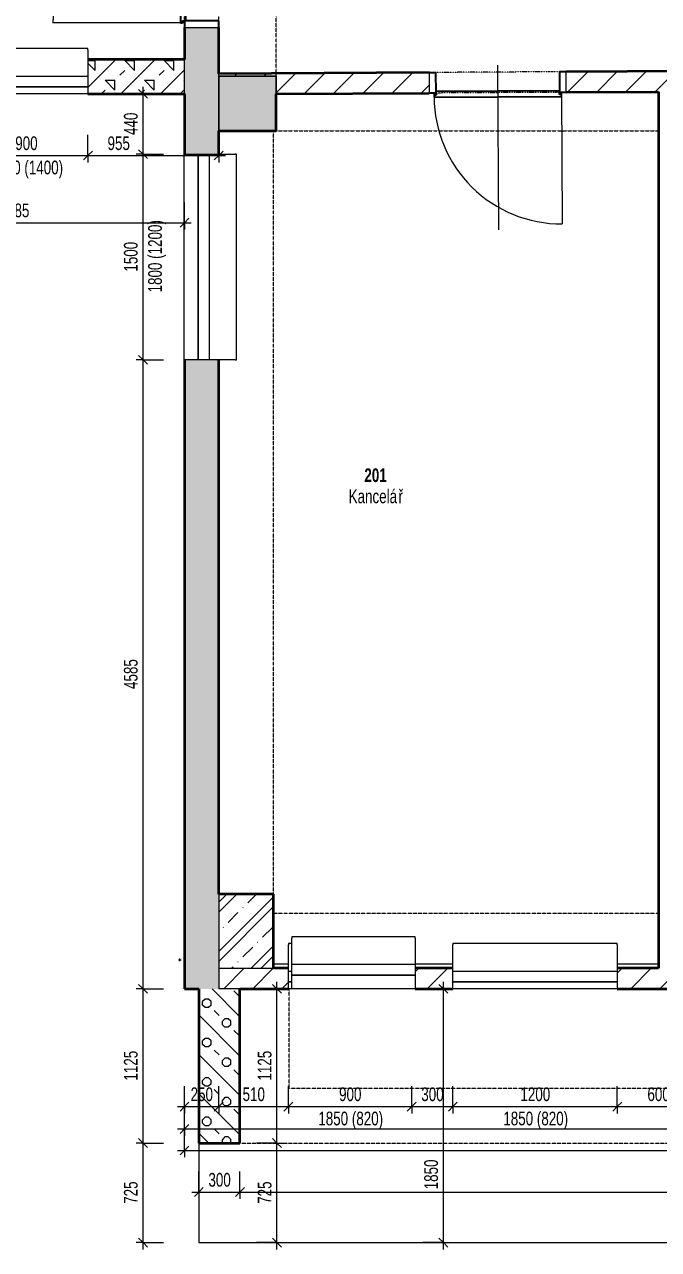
# Model space of a CAD drawing. Header units: millimetres. Extents: x 46521 to 258066, y -45352 to 20466.
# Drawn here: x 52324 to 56951, y -32128 to -23194 of the extents above; entities that cross this region are included whole.
import ezdxf

# ---------------------------------------------------------------- set-up
doc = ezdxf.new("R2010")
doc.units = ezdxf.units.MM
doc.linetypes.add('Dash dot dot', pattern=[5, 2, -1, 0, -1, 0, -1])
doc.linetypes.add('Čerchovaná se dvěma tečkami', pattern=[2.59, 1, -0.53, 0, -0.53, 0, -0.53])
for name, color, linetype, lineweight in [('A-ANNO-DIMS', 211, 'Continuous', 9), ('A-ANNO-DIMS-50', 211, 'Continuous', 9), ('A-AREA-IDEN', 2, 'Continuous', 9), ('A-DETL', 90, 'Continuous', 13), ('A-DOOR', 31, 'Continuous', 13), ('A-DOOR-FRAM', 31, 'Continuous', 25), ('A-FLOR', 192, 'Continuous', 13), ('A-GENM', 13, 'Continuous', 13), ('A-GLAZ', 151, 'Continuous', 13), ('A-WALL', 113, 'Continuous', 13), ('A-WALL-PATT', 111, 'Continuous', 35), ('E-POWR-CNTR', 130, 'Continuous', 13), ('E-POWR-DROP', 130, 'Continuous', 13), ('S-COLS', 52, 'Continuous', 13)]:
    doc.layers.add(name, color=color, linetype=linetype, lineweight=lineweight)
doc.styles.add('Arial_2', font='arial.ttf', dxfattribs={"width": 0.7, "height": 100})
doc.styles.add('Arial_B', font='arialbd.ttf', dxfattribs={"width": 0.7, "height": 100})
doc.dimstyles.new('Vnitřní_-_průhledné', dxfattribs={"dimscale": 304.8, "dimtxt": 102.02594, "dimasz": 0.213255, "dimexe": 0.164042, "dimexo": 0.0625, "dimgap": 0.032808, "dimtad": 1, "dimdec": 0, "dimrnd": 5, "dimzin": 0, "dimdsep": 46, "dimtxsty": 'Arial_2', "dimblk1": 'OBLIQUE', "dimblk2": 'OBLIQUE', "dimsah": 1, "dimcen": 0.09, "dimdle": 0.164042, "dimazin": 0, "dimtfac": 1, "dimtdec": 4, "dimtix": 1, "dimtmove": 0, "dimatfit": 3, "dimfxl": 0.492126, "dimfxlon": 1, "dimtvp": 1, "dimtolj": 1, "dimtzin": 0, "dimarcsym": 2})
doc.dimstyles.new('Vnitřní_-_průhledné_1', dxfattribs={"dimscale": 304.8, "dimtxt": 102.02594, "dimasz": 0.213255, "dimexe": 0.164042, "dimexo": 0.0625, "dimgap": 0.032808, "dimtad": 1, "dimdec": 0, "dimrnd": 5, "dimzin": 0, "dimdsep": 46, "dimtxsty": 'Arial_2', "dimblk1": 'OBLIQUE', "dimblk2": 'OBLIQUE', "dimsah": 1, "dimcen": 0.09, "dimdle": 0.164042, "dimazin": 0, "dimtfac": 1, "dimtdec": 4, "dimtix": 1, "dimtmove": 2, "dimatfit": 3, "dimfxl": 0.492126, "dimfxlon": 1, "dimtvp": 1, "dimtolj": 1, "dimtzin": 0, "dimarcsym": 2})
pattern_1 = [(45, (0, 0), (-106.06602, 106.06602), [])]

# ---------------------------------------------------------------- blocks, each defined once
blk = doc.blocks.new('OKNO_1k_nadsvetlik - OKNO_1k_nadsvetlik_900 x 1500-2284060-1NP_DEMOLICE B')
at = {"layer": 'A-GLAZ'}
for p, q in [((-450, 5), (450, 5)), ((-450, -75), (-450, 5)), ((450, 5), (450, -75)), ((-450, -75), (450, -75)), ((-450, -126), (-450, -75)), ((450, -75), (-450, -75)), ((450, -75), (450, -126)), ((450, -126), (-450, -126))]:
    blk.add_line(p, q, dxfattribs=at)
blk = doc.blocks.new('parapet s nosem_vnitní - parapet s nosem_vnitní-1280334-1NP_DEMOLICE B')
at = {"layer": 'A-GENM'}
for p, q in [((450, 200), (-450, 200)), ((-450, 200), (-450, 190)), ((-450, 0), (-450, 190)), ((450, 190), (450, 200)), ((450, 190), (450, 0))]:
    blk.add_line(p, q, dxfattribs=at)
blk = doc.blocks.new('OKNO_1k_nadsvetlik - OKNO_1k_nadsvetlik_900 x 1850-1969515-1NP_DEMOLICE B')
at = {"layer": 'A-GLAZ'}
for p, q in [((-450, 55), (-425, 55)), ((-450, -25), (-450, 55)), ((-450, -25), (-425, -25)), ((-450, -76), (-450, -25)), ((-425, -25), (-450, -25)), ((-425, -76), (-450, -76))]:
    blk.add_line(p, q, dxfattribs=at)
blk = doc.blocks.new('parapet s nosem_vnitní - parapet s nosem_vnitní-V3-1NP_DEMOLICE B')
at = {"layer": 'A-GENM'}
for p, q in [((-425, 200), (-450, 200)), ((-450, 200), (-450, 190)), ((-450, 0), (-450, 190))]:
    blk.add_line(p, q, dxfattribs=at)
blk = doc.blocks.new('DVERE_1k_oblozka - DD03_01_900x1970_koupelna-1549512-1NP_DEMOLICE B')
at = {"layer": 'A-DOOR'}
for p, q in [((-465, 122.1), (-465, 1082.1)), ((0, -177.9), (0, 1122.1)), ((-450, 122.1), (-500, 122.1)), ((-500, 122.1), (-500, -127.9)), ((-450, -127.9), (-450, 122.1)), ((355, 152.1), (-355, 152.1)), ((500, 122.1), (450, 122.1)), ((450, 122.1), (450, -127.9)), ((465, 152.1), (465, 122.1)), ((500, -127.9), (500, 122.1)), ((-500, -127.9), (-450, -127.9)), ((450, -127.9), (500, -127.9))]:
    blk.add_line(p, q, dxfattribs=at)
at = {"layer": 'A-DOOR', "lineweight": 25}
for p, q in [((465, 152.1), (-465, 152.1)), ((-465, 152.1), (-465, 137.1)), ((-465, 137.1), (-450, 137.1)), ((-450, 137.1), (-450, 122.1)), ((-450, 112.1), (450, 112.1)), ((450, 122.1), (450, 137.1)), ((450, 137.1), (465, 137.1)), ((465, 137.1), (465, 152.1))]:
    blk.add_line(p, q, dxfattribs=at)
at = {"layer": 'A-DOOR', "linetype": 'Čerchovaná se dvěma tečkami'}
for p, q in [((-450, 122.1), (450, 122.1)), ((-450, -127.9), (450, -127.9))]:
    blk.add_line(p, q, dxfattribs=at)
at = {"layer": 'A-DOOR'}
blk.add_arc((-465, 152.1), 930, 360, 90, dxfattribs=at)
at = {"layer": 'A-DOOR-FRAM'}
for p, q in [((-450, 122.1), (-500, 122.1)), ((-450, -127.9), (-450, 122.1)), ((450, 122.1), (450, -127.9)), ((450, 122.1), (500, 122.1)), ((-500, -127.9), (-450, -127.9)), ((500, -127.9), (450, -127.9))]:
    blk.add_line(p, q, dxfattribs=at)
blk = doc.blocks.new('OKNO_2k_nadsvetlik - OKNO_2k_nadsvetlik 1500 x 1800-1972510-1NP_DEMOLICE B')
at = {"layer": 'A-GLAZ'}
for p, q in [((-750, 55), (750, 55)), ((-750, -25), (-750, 55)), ((750, 55), (750, -25)), ((-750, -25), (750, -25)), ((-750, -126), (-750, -25)), ((750, -25), (-750, -25)), ((750, -25), (750, -126)), ((750, -126), (-750, -126))]:
    blk.add_line(p, q, dxfattribs=at)
blk = doc.blocks.new('parapet s nosem_vnitní - parapet s nosem_vnitní-1280316-1NP_DEMOLICE B')
at = {"layer": 'A-GENM'}
for p, q in [((750, 200), (-750, 200)), ((-750, 200), (-750, 190)), ((-750, 0), (-750, 190)), ((750, 190), (750, 200)), ((750, 190), (750, 0))]:
    blk.add_line(p, q, dxfattribs=at)
blk = doc.blocks.new('OKNO_1k_nadsvetlik - OKNO_1k_nadsvetlik_1200 x 1850-2306719-1NP_DEMOLICE B')
at = {"layer": 'A-GLAZ'}
for p, q in [((-600, 55), (600, 55)), ((-600, -25), (-600, 55)), ((600, 55), (600, -25)), ((-600, -25), (600, -25)), ((-600, -76), (-600, -25)), ((600, -25), (-600, -25)), ((600, -76), (-600, -76)), ((600, -25), (600, -76))]:
    blk.add_line(p, q, dxfattribs=at)
blk = doc.blocks.new('parapet s nosem_vnitní - parapet s nosem_vnitní-1280362-1NP_DEMOLICE B')
at = {"layer": 'A-GENM'}
for p, q in [((600, 200), (-600, 200)), ((-600, 200), (-600, 190)), ((-600, 0), (-600, 190)), ((600, 190), (600, 200)), ((600, 190), (600, 0))]:
    blk.add_line(p, q, dxfattribs=at)
blk = doc.blocks.new('OKNO_1k_nadsvetlik - OKNO_1k_nadsvetlik_900 x 2600-2306723-1NP_DEMOLICE B')
at = {"layer": 'A-GLAZ'}
for p, q in [((-450, 105), (450, 105)), ((-450, 25), (-450, 105)), ((450, 105), (450, 25)), ((-450, 25), (450, 25)), ((-450, -76), (-450, 25)), ((450, 25), (-450, 25)), ((450, 25), (450, -76)), ((450, -76), (-450, -76))]:
    blk.add_line(p, q, dxfattribs=at)
blk = doc.blocks.new('DVERE_1k_oblozka - DD03_01_900x1970-1930117-1NP_DEMOLICE B')
at = {"layer": 'A-DOOR'}
for p, q in [((0, -127.9), (0, 1072.1)), ((-465, 72.1), (-465, 1032.1)), ((355, 102.1), (-355, 102.1)), ((465, 102.1), (465, 72.1)), ((-450, 72.1), (-500, 72.1)), ((-500, 72.1), (-500, -77.9)), ((-450, -77.9), (-450, 72.1)), ((500, 72.1), (450, 72.1)), ((450, 72.1), (450, -77.9)), ((500, -77.9), (500, 72.1)), ((-500, -77.9), (-450, -77.9)), ((450, -77.9), (500, -77.9))]:
    blk.add_line(p, q, dxfattribs=at)
at = {"layer": 'A-DOOR', "lineweight": 25}
for p, q in [((465, 102.1), (-465, 102.1)), ((-465, 102.1), (-465, 87.1)), ((465, 87.1), (465, 102.1)), ((-465, 87.1), (-450, 87.1)), ((-450, 87.1), (-450, 72.1)), ((-450, 62.1), (450, 62.1)), ((450, 72.1), (450, 87.1)), ((450, 87.1), (465, 87.1))]:
    blk.add_line(p, q, dxfattribs=at)
at = {"layer": 'A-DOOR', "linetype": 'Čerchovaná se dvěma tečkami'}
for p, q in [((-450, 72.1), (450, 72.1)), ((-450, -77.9), (450, -77.9))]:
    blk.add_line(p, q, dxfattribs=at)
at = {"layer": 'A-DOOR'}
blk.add_arc((-465, 102.1), 930, 360, 90, dxfattribs=at)
at = {"layer": 'A-DOOR-FRAM'}
for p, q in [((-450, 72.1), (-500, 72.1)), ((-450, -77.9), (-450, 72.1)), ((450, 72.1), (450, -77.9)), ((450, 72.1), (500, 72.1)), ((-500, -77.9), (-450, -77.9)), ((500, -77.9), (450, -77.9))]:
    blk.add_line(p, q, dxfattribs=at)
blk = doc.blocks.new('DIMBLOCK1-1NP_DEMOLICE B')
at = {"layer": 'A-ANNO-DIMS-50'}
for p, q in [((53491.4, -31248.2), (53491.4, -31098.2)), ((72389.6, -31248.2), (72389.6, -31098.2)), ((53441.4, -31248.2), (72439.6, -31248.2)), ((53491.4, -31248.2), (53491.4, -31298.2)), ((72389.6, -31248.2), (72389.6, -31298.2))]:
    blk.add_line(p, q, dxfattribs=at)
at = {"layer": 'A-ANNO-DIMS-50', "lineweight": 18}
for p, q in [((53491.4, -31248.2), (53458.9, -31280.7)), ((53491.4, -31248.2), (53523.9, -31215.7)), ((72389.6, -31248.2), (72357.1, -31280.7)), ((72389.6, -31248.2), (72422.1, -31215.7))]:
    blk.add_line(p, q, dxfattribs=at)
at = {"layer": 'A-ANNO-DIMS-50', "color": 0, "insert": (62807.1, -31108.4), "char_height": 100, "width": 320.204, "attachment_point": 1, "line_spacing_factor": 0.941778, "style": 'Arial_2'}
blk.add_mtext('18900', dxfattribs=at)
blk = doc.blocks.new('_Oblique')
at = {"color": 0, "linetype": 'ByBlock', "lineweight": -2}
blk.add_line((-0.5, -0.5), (0.5, 0.5), dxfattribs=at)
blk = doc.blocks.new('DIMBLOCK2-1NP_DEMOLICE B')
at = {"layer": 'A-ANNO-DIMS-50'}
for p, q in [((53741.4, -31085.1), (53741.4, -30935.1)), ((54249.6, -31085.1), (54249.6, -30935.1)), ((53691.4, -31085.1), (54249.6, -31085.1)), ((53741.4, -31085.1), (53741.4, -31135.1)), ((54249.6, -31085.1), (54249.6, -31135.1))]:
    blk.add_line(p, q, dxfattribs=at)
at = {"layer": 'A-ANNO-DIMS-50', "lineweight": 18}
for p, q in [((53741.4, -31085.1), (53708.9, -31117.6)), ((53741.4, -31085.1), (53773.9, -31052.6)), ((54249.6, -31085.1), (54217.1, -31117.6)), ((54249.6, -31085.1), (54282.1, -31052.6))]:
    blk.add_line(p, q, dxfattribs=at)
at = {"layer": 'A-ANNO-DIMS-50', "color": 0, "insert": (53915.5, -30945.2), "char_height": 100, "width": 192.123, "attachment_point": 1, "line_spacing_factor": 0.941778, "style": 'Arial_2'}
blk.add_mtext('510', dxfattribs=at)
blk = doc.blocks.new('DIMBLOCK3-1NP_DEMOLICE B')
at = {"layer": 'A-ANNO-DIMS-50'}
for p, q in [((54249.6, -31085.1), (54249.6, -30935.1)), ((55149.6, -31085.1), (55149.6, -30935.1)), ((54249.6, -31085.1), (55149.6, -31085.1)), ((54249.6, -31085.1), (54249.6, -31135.1)), ((55149.6, -31085.1), (55149.6, -31135.1))]:
    blk.add_line(p, q, dxfattribs=at)
at = {"layer": 'A-ANNO-DIMS-50', "lineweight": 18}
for p, q in [((54249.6, -31085.1), (54217.1, -31117.6)), ((54249.6, -31085.1), (54282.1, -31052.6)), ((55149.6, -31085.1), (55117.1, -31117.6)), ((55149.6, -31085.1), (55182.1, -31052.6))]:
    blk.add_line(p, q, dxfattribs=at)
at = {"layer": 'A-ANNO-DIMS-50', "color": 0, "char_height": 100, "attachment_point": 1, "line_spacing_factor": 0.941778, "style": 'Arial_2'}
for s, insert, width in [('900', (54619.6, -30945.2), 192.123), ('1850 (820)', (54468.1, -31122.2), 555.649)]:
    blk.add_mtext(s, dxfattribs=dict(at, insert=insert, width=width))
blk = doc.blocks.new('DIMBLOCK4-1NP_DEMOLICE B')
at = {"layer": 'A-ANNO-DIMS-50'}
for p, q in [((55149.6, -31085.1), (55149.6, -30935.1)), ((55449.6, -31085.1), (55449.6, -30935.1)), ((55149.6, -31085.1), (55449.6, -31085.1)), ((55149.6, -31085.1), (55149.6, -31135.1)), ((55449.6, -31085.1), (55449.6, -31135.1))]:
    blk.add_line(p, q, dxfattribs=at)
at = {"layer": 'A-ANNO-DIMS-50', "lineweight": 18}
for p, q in [((55149.6, -31085.1), (55117.1, -31117.6)), ((55149.6, -31085.1), (55182.1, -31052.6)), ((55449.6, -31085.1), (55417.1, -31117.6)), ((55449.6, -31085.1), (55482.1, -31052.6))]:
    blk.add_line(p, q, dxfattribs=at)
at = {"layer": 'A-ANNO-DIMS-50', "color": 0, "insert": (55219.6, -30945.2), "char_height": 100, "width": 192.123, "attachment_point": 1, "line_spacing_factor": 0.941778, "style": 'Arial_2'}
blk.add_mtext('300', dxfattribs=at)
blk = doc.blocks.new('DIMBLOCK5-1NP_DEMOLICE B')
at = {"layer": 'A-ANNO-DIMS-50'}
for p, q in [((55449.6, -31085.1), (55449.6, -30935.1)), ((56649.6, -31085.1), (56649.6, -30935.1)), ((55449.6, -31085.1), (56649.6, -31085.1)), ((55449.6, -31085.1), (55449.6, -31135.1)), ((56649.6, -31085.1), (56649.6, -31135.1))]:
    blk.add_line(p, q, dxfattribs=at)
at = {"layer": 'A-ANNO-DIMS-50', "lineweight": 18}
for p, q in [((55449.6, -31085.1), (55417.1, -31117.6)), ((55449.6, -31085.1), (55482.1, -31052.6)), ((56649.6, -31085.1), (56617.1, -31117.6)), ((56649.6, -31085.1), (56682.1, -31052.6))]:
    blk.add_line(p, q, dxfattribs=at)
at = {"layer": 'A-ANNO-DIMS-50', "color": 0, "char_height": 100, "attachment_point": 1, "line_spacing_factor": 0.941778, "style": 'Arial_2'}
for s, insert, width in [('1200', (55942.9, -30945.2), 256.164), ('1850 (820)', (55818.1, -31122.2), 555.649)]:
    blk.add_mtext(s, dxfattribs=dict(at, insert=insert, width=width))
blk = doc.blocks.new('DIMBLOCK6-1NP_DEMOLICE B')
at = {"layer": 'A-ANNO-DIMS-50'}
for p, q in [((56649.6, -31085.1), (56649.6, -30935.1)), ((57249.6, -31085.1), (57249.6, -30935.1)), ((56649.6, -31085.1), (57249.6, -31085.1)), ((56649.6, -31085.1), (56649.6, -31135.1)), ((57249.6, -31085.1), (57249.6, -31135.1))]:
    blk.add_line(p, q, dxfattribs=at)
at = {"layer": 'A-ANNO-DIMS-50', "lineweight": 18}
for p, q in [((56649.6, -31085.1), (56617.1, -31117.6)), ((56649.6, -31085.1), (56682.1, -31052.6)), ((57249.6, -31085.1), (57217.1, -31117.6)), ((57249.6, -31085.1), (57282.1, -31052.6))]:
    blk.add_line(p, q, dxfattribs=at)
at = {"layer": 'A-ANNO-DIMS-50', "color": 0, "insert": (56869.6, -30945.2), "char_height": 100, "width": 192.123, "attachment_point": 1, "line_spacing_factor": 0.941778, "style": 'Arial_2'}
blk.add_mtext('600', dxfattribs=at)
blk = doc.blocks.new('DIMBLOCK87-1NP_DEMOLICE B')
at = {"layer": 'A-ANNO-DIMS-50'}
for p, q in [((51886.7, -24149.1), (51886.7, -23999.1)), ((52786.7, -24149.1), (52786.7, -23999.1)), ((51886.7, -24149.1), (52786.7, -24149.1)), ((51886.7, -24149.1), (51886.7, -24199.1)), ((52786.7, -24149.1), (52786.7, -24199.1))]:
    blk.add_line(p, q, dxfattribs=at)
at = {"layer": 'A-ANNO-DIMS-50', "lineweight": 18}
for p, q in [((51886.7, -24149.1), (51919.2, -24116.6)), ((52786.7, -24149.1), (52819.2, -24116.6)), ((51886.7, -24149.1), (51854.2, -24181.6)), ((52786.7, -24149.1), (52754.2, -24181.6))]:
    blk.add_line(p, q, dxfattribs=at)
at = {"layer": 'A-ANNO-DIMS-50', "color": 0, "char_height": 100, "attachment_point": 1, "line_spacing_factor": 0.941778, "style": 'Arial_2'}
for s, insert, width in [('900', (52256.7, -24009.3), 192.123), ('1500 (1400)', (52078.5, -24186.3), 619.69)]:
    blk.add_mtext(s, dxfattribs=dict(at, insert=insert, width=width))
blk = doc.blocks.new('DIMBLOCK88-1NP_DEMOLICE B')
at = {"layer": 'A-ANNO-DIMS-50'}
for p, q in [((52786.7, -24149.1), (52786.7, -23999.1)), ((53741.4, -24149.1), (53741.4, -23999.1)), ((52786.7, -24149.1), (53791.4, -24149.1)), ((52786.7, -24149.1), (52786.7, -24199.1)), ((53741.4, -24149.1), (53741.4, -24199.1))]:
    blk.add_line(p, q, dxfattribs=at)
at = {"layer": 'A-ANNO-DIMS-50', "lineweight": 18}
for p, q in [((52786.7, -24149.1), (52819.2, -24116.6)), ((53741.4, -24149.1), (53773.9, -24116.6)), ((52786.7, -24149.1), (52754.2, -24181.6)), ((53741.4, -24149.1), (53708.9, -24181.6))]:
    blk.add_line(p, q, dxfattribs=at)
at = {"layer": 'A-ANNO-DIMS-50', "color": 0, "insert": (52930.1, -24009.3), "char_height": 100, "width": 192.123, "attachment_point": 1, "line_spacing_factor": 0.941778, "style": 'Arial_2'}
blk.add_mtext('955', dxfattribs=at)
blk = doc.blocks.new('DIMBLOCK89-1NP_DEMOLICE B')
at = {"layer": 'A-ANNO-DIMS-50'}
for p, q in [((53189.3, -25639.3), (53139.3, -25639.3)), ((53189.3, -30276.6), (53189.3, -25639.3)), ((53189.3, -25639.3), (53339.3, -25639.3)), ((53189.3, -30226.6), (53139.3, -30226.6)), ((53189.3, -30226.6), (53339.3, -30226.6))]:
    blk.add_line(p, q, dxfattribs=at)
at = {"layer": 'A-ANNO-DIMS-50', "lineweight": 18}
for p, q in [((53189.3, -25639.3), (53156.8, -25606.8)), ((53189.3, -25639.3), (53221.8, -25671.8)), ((53189.3, -30226.6), (53156.8, -30194.1)), ((53189.3, -30226.6), (53221.8, -30259.1))]:
    blk.add_line(p, q, dxfattribs=at)
at = {"layer": 'A-ANNO-DIMS-50', "color": 0, "insert": (53049.5, -28039.7), "char_height": 100, "width": 256.164, "attachment_point": 1, "rotation": 90, "line_spacing_factor": 0.941778, "style": 'Arial_2'}
blk.add_mtext('4585', dxfattribs=at)
blk = doc.blocks.new('DIMBLOCK90-1NP_DEMOLICE B')
at = {"layer": 'A-ANNO-DIMS-50', "lineweight": 18}
for p, q in [((53189.3, -24139.3), (53156.8, -24106.8)), ((53189.3, -24139.3), (53221.8, -24171.8)), ((53189.3, -25639.3), (53156.8, -25606.8)), ((53189.3, -25639.3), (53221.8, -25671.8))]:
    blk.add_line(p, q, dxfattribs=at)
at = {"layer": 'A-ANNO-DIMS-50'}
for p, q in [((53189.3, -24139.3), (53139.3, -24139.3)), ((53189.3, -25639.3), (53189.3, -24139.3)), ((53189.3, -24139.3), (53339.3, -24139.3)), ((53189.3, -25639.3), (53139.3, -25639.3)), ((53189.3, -25639.3), (53339.3, -25639.3))]:
    blk.add_line(p, q, dxfattribs=at)
at = {"layer": 'A-ANNO-DIMS-50', "color": 0, "char_height": 100, "attachment_point": 1, "rotation": 90, "line_spacing_factor": 0.941778, "style": 'Arial_2'}
for s, insert, width in [('1800 (1200)', (53226.5, -25147.5), 619.69), ('1500', (53049.5, -24996), 256.164)]:
    blk.add_mtext(s, dxfattribs=dict(at, insert=insert, width=width))
blk = doc.blocks.new('DIMBLOCK91-1NP_DEMOLICE B')
at = {"layer": 'A-ANNO-DIMS-50', "lineweight": 18}
for p, q in [((53189.3, -23699.3), (53156.8, -23666.8)), ((53189.3, -23699.3), (53221.8, -23731.8)), ((53189.3, -24139.3), (53156.8, -24106.8)), ((53189.3, -24139.3), (53221.8, -24171.8))]:
    blk.add_line(p, q, dxfattribs=at)
at = {"layer": 'A-ANNO-DIMS-50'}
for p, q in [((53189.3, -24139.3), (53189.3, -23649.3)), ((53189.3, -23699.3), (53039.3, -23699.3)), ((53189.3, -23699.3), (53239.3, -23699.3)), ((53189.3, -24139.3), (53139.3, -24139.3)), ((53189.3, -24139.3), (53339.3, -24139.3))]:
    blk.add_line(p, q, dxfattribs=at)
at = {"layer": 'A-ANNO-DIMS-50', "color": 0, "insert": (53049.5, -23999.3), "char_height": 100, "width": 192.123, "attachment_point": 1, "rotation": 90, "line_spacing_factor": 0.941778, "style": 'Arial_2'}
blk.add_mtext('440', dxfattribs=at)
blk = doc.blocks.new('DIMBLOCK94-1NP_DEMOLICE B')
at = {"layer": 'A-ANNO-DIMS-50'}
for p, q in [((53491.4, -31405.3), (53491.4, -30943.2)), ((96390.4, -31405.3), (96390.4, -30943.2)), ((53441.4, -31405.3), (96440.4, -31405.3)), ((53491.4, -31405.3), (53491.4, -31455.3)), ((96390.4, -31405.3), (96390.4, -31455.3))]:
    blk.add_line(p, q, dxfattribs=at)
at = {"layer": 'A-ANNO-DIMS-50', "lineweight": 18}
for p, q in [((53491.4, -31405.3), (53458.9, -31437.8)), ((53491.4, -31405.3), (53523.9, -31372.8)), ((96390.4, -31405.3), (96357.9, -31437.8)), ((96390.4, -31405.3), (96422.9, -31372.8))]:
    blk.add_line(p, q, dxfattribs=at)
at = {"layer": 'A-ANNO-DIMS-50', "color": 0, "insert": (74807.5, -31265.5), "char_height": 100, "width": 320.204, "attachment_point": 1, "line_spacing_factor": 0.941778, "style": 'Arial_2'}
blk.add_mtext('42900', dxfattribs=at)
blk = doc.blocks.new('DIMBLOCK100-1NP_DEMOLICE B')
at = {"layer": 'A-ANNO-DIMS-50', "lineweight": 18}
for p, q in [((53189.3, -30226.6), (53156.8, -30194.1)), ((53189.3, -30226.6), (53221.8, -30259.1)), ((53189.3, -31351.6), (53156.8, -31319.1)), ((53189.3, -31351.6), (53221.8, -31384.1))]:
    blk.add_line(p, q, dxfattribs=at)
at = {"layer": 'A-ANNO-DIMS-50'}
for p, q in [((53189.3, -31401.6), (53189.3, -30176.6)), ((53189.3, -30226.6), (53139.3, -30226.6)), ((53189.3, -30226.6), (53339.3, -30226.6)), ((53189.3, -31351.6), (53139.3, -31351.6)), ((53189.3, -31351.6), (53339.3, -31351.6))]:
    blk.add_line(p, q, dxfattribs=at)
at = {"layer": 'A-ANNO-DIMS-50', "color": 0, "insert": (53049.5, -30895.8), "char_height": 100, "width": 256.164, "attachment_point": 1, "rotation": 90, "line_spacing_factor": 0.941778, "style": 'Arial_2'}
blk.add_mtext('1125', dxfattribs=at)
blk = doc.blocks.new('DIMBLOCK101-1NP_DEMOLICE B')
at = {"layer": 'A-ANNO-DIMS-50'}
for p, q in [((53189.3, -31351.6), (53139.3, -31351.6)), ((53189.3, -32127.5), (53189.3, -31301.6)), ((53189.3, -31351.6), (53339.3, -31351.6)), ((53189.3, -32077.5), (53139.3, -32077.5)), ((53189.3, -32077.5), (53339.3, -32077.5))]:
    blk.add_line(p, q, dxfattribs=at)
at = {"layer": 'A-ANNO-DIMS-50', "lineweight": 18}
for p, q in [((53189.3, -31351.6), (53156.8, -31319.1)), ((53189.3, -31351.6), (53221.8, -31384.1)), ((53189.3, -32077.5), (53156.8, -32045)), ((53189.3, -32077.5), (53221.8, -32110))]:
    blk.add_line(p, q, dxfattribs=at)
at = {"layer": 'A-ANNO-DIMS-50', "color": 0, "insert": (53049.5, -31794.6), "char_height": 100, "width": 192.123, "attachment_point": 1, "rotation": 90, "line_spacing_factor": 0.941778, "style": 'Arial_2'}
blk.add_mtext('725', dxfattribs=at)
blk = doc.blocks.new('DIMBLOCK102-1NP_DEMOLICE B')
at = {"layer": 'A-ANNO-DIMS-50', "lineweight": 18}
for p, q in [((55380.8, -30226.6), (55348.3, -30194.1)), ((55380.8, -30226.6), (55413.3, -30259.1)), ((55380.8, -32077.5), (55348.3, -32045)), ((55380.8, -32077.5), (55413.3, -32110))]:
    blk.add_line(p, q, dxfattribs=at)
at = {"layer": 'A-ANNO-DIMS-50'}
for p, q in [((55380.8, -32127.5), (55380.8, -30176.6)), ((55380.8, -30226.6), (55230.8, -30226.6)), ((55380.8, -30226.6), (55430.8, -30226.6)), ((55380.8, -32077.5), (55230.8, -32077.5)), ((55380.8, -32077.5), (55430.8, -32077.5))]:
    blk.add_line(p, q, dxfattribs=at)
at = {"layer": 'A-ANNO-DIMS-50', "color": 0, "insert": (55241, -31688.8), "char_height": 100, "width": 256.164, "attachment_point": 1, "rotation": 90, "line_spacing_factor": 0.941778, "style": 'Arial_2'}
blk.add_mtext('1850', dxfattribs=at)
blk = doc.blocks.new('DIMBLOCK118-1NP_DEMOLICE B')
at = {"layer": 'A-ANNO-DIMS-50'}
for p, q in [((53596.4, -31708.9), (53596.4, -31558.9)), ((53896.4, -31708.9), (53896.4, -31558.9)), ((53546.4, -31708.9), (53896.4, -31708.9)), ((53596.4, -31708.9), (53596.4, -31758.9)), ((53896.4, -31708.9), (53896.4, -31758.9))]:
    blk.add_line(p, q, dxfattribs=at)
at = {"layer": 'A-ANNO-DIMS-50', "lineweight": 18}
for p, q in [((53596.4, -31708.9), (53563.9, -31741.4)), ((53596.4, -31708.9), (53628.9, -31676.4)), ((53896.4, -31708.9), (53863.9, -31741.4)), ((53896.4, -31708.9), (53928.9, -31676.4))]:
    blk.add_line(p, q, dxfattribs=at)
at = {"layer": 'A-ANNO-DIMS-50', "color": 0, "insert": (53666.3, -31569.1), "char_height": 100, "width": 192.123, "attachment_point": 1, "line_spacing_factor": 0.941778, "style": 'Arial_2'}
blk.add_mtext('300', dxfattribs=at)
blk = doc.blocks.new('DIMBLOCK119-1NP_DEMOLICE B')
at = {"layer": 'A-ANNO-DIMS-50'}
for p, q in [((53896.4, -31708.9), (53896.4, -31558.9)), ((65996.4, -31708.9), (65996.4, -31558.9)), ((53896.4, -31708.9), (65996.4, -31708.9)), ((53896.4, -31708.9), (53896.4, -31758.9)), ((65996.4, -31708.9), (65996.4, -31758.9))]:
    blk.add_line(p, q, dxfattribs=at)
at = {"layer": 'A-ANNO-DIMS-50', "lineweight": 18}
for p, q in [((53896.4, -31708.9), (53863.9, -31741.4)), ((53896.4, -31708.9), (53928.9, -31676.4)), ((65996.4, -31708.9), (65963.9, -31741.4)), ((65996.4, -31708.9), (66028.9, -31676.4))]:
    blk.add_line(p, q, dxfattribs=at)
at = {"layer": 'A-ANNO-DIMS-50', "color": 0, "insert": (59813, -31569.1), "char_height": 100, "width": 320.204, "attachment_point": 1, "line_spacing_factor": 0.941778, "style": 'Arial_2'}
blk.add_mtext('12100', dxfattribs=at)
blk = doc.blocks.new('DIMBLOCK121-1NP_DEMOLICE B')
at = {"layer": 'A-ANNO-DIMS-50'}
for p, q in [((54166.1, -31351.6), (54016.1, -31351.6)), ((54166.1, -32127.5), (54166.1, -31351.6)), ((54166.1, -31351.6), (54216.1, -31351.6)), ((54166.1, -32077.5), (54016.1, -32077.5)), ((54166.1, -32077.5), (54216.1, -32077.5))]:
    blk.add_line(p, q, dxfattribs=at)
at = {"layer": 'A-ANNO-DIMS-50', "lineweight": 18}
for p, q in [((54166.1, -31351.6), (54133.6, -31319.1)), ((54166.1, -31351.6), (54198.6, -31384.1)), ((54166.1, -32077.5), (54133.6, -32045)), ((54166.1, -32077.5), (54198.6, -32110))]:
    blk.add_line(p, q, dxfattribs=at)
at = {"layer": 'A-ANNO-DIMS-50', "color": 0, "insert": (54026.3, -31794.6), "char_height": 100, "width": 192.123, "attachment_point": 1, "rotation": 90, "line_spacing_factor": 0.941778, "style": 'Arial_2'}
blk.add_mtext('725', dxfattribs=at)
blk = doc.blocks.new('DIMBLOCK122-1NP_DEMOLICE B')
at = {"layer": 'A-ANNO-DIMS-50', "lineweight": 18}
for p, q in [((54166.1, -30226.6), (54133.6, -30194.1)), ((54166.1, -30226.6), (54198.6, -30259.1)), ((54166.1, -31351.6), (54133.6, -31319.1)), ((54166.1, -31351.6), (54198.6, -31384.1))]:
    blk.add_line(p, q, dxfattribs=at)
at = {"layer": 'A-ANNO-DIMS-50'}
for p, q in [((54166.1, -31351.6), (54166.1, -30176.6)), ((54166.1, -30226.6), (54016.1, -30226.6)), ((54166.1, -30226.6), (54216.1, -30226.6)), ((54166.1, -31351.6), (54016.1, -31351.6)), ((54166.1, -31351.6), (54216.1, -31351.6))]:
    blk.add_line(p, q, dxfattribs=at)
at = {"layer": 'A-ANNO-DIMS-50', "color": 0, "insert": (54026.3, -30895.8), "char_height": 100, "width": 256.164, "attachment_point": 1, "rotation": 90, "line_spacing_factor": 0.941778, "style": 'Arial_2'}
blk.add_mtext('1125', dxfattribs=at)
blk = doc.blocks.new('DIMBLOCK133-1NP_DEMOLICE B')
at = {"layer": 'A-ANNO-DIMS-50'}
for p, q in [((53491.4, -31085.1), (53491.4, -30935.1)), ((53741.4, -31085.1), (53741.4, -30935.1)), ((53441.4, -31085.1), (53791.4, -31085.1)), ((53491.4, -31085.1), (53491.4, -31135.1)), ((53741.4, -31085.1), (53741.4, -31135.1))]:
    blk.add_line(p, q, dxfattribs=at)
at = {"layer": 'A-ANNO-DIMS-50', "lineweight": 18}
for p, q in [((53491.4, -31085.1), (53458.9, -31117.6)), ((53491.4, -31085.1), (53523.9, -31052.6)), ((53741.4, -31085.1), (53708.9, -31117.6)), ((53741.4, -31085.1), (53773.9, -31052.6))]:
    blk.add_line(p, q, dxfattribs=at)
at = {"layer": 'A-ANNO-DIMS-50', "color": 0, "insert": (53536.3, -30945.2), "char_height": 100, "width": 192.123, "attachment_point": 1, "line_spacing_factor": 0.941778, "style": 'Arial_2'}
blk.add_mtext('250', dxfattribs=at)
blk = doc.blocks.new('DIMBLOCK170-1NP_DEMOLICE B')
at = {"layer": 'A-ANNO-DIMS-50'}
for p, q in [((51006.7, -24639.1), (51006.7, -24489.1)), ((53491.4, -24639.1), (53491.4, -24489.1)), ((50956.7, -24639.1), (53541.4, -24639.1)), ((51006.7, -24639.1), (51006.7, -24689.1)), ((53491.4, -24639.1), (53491.4, -24689.1))]:
    blk.add_line(p, q, dxfattribs=at)
at = {"layer": 'A-ANNO-DIMS-50', "lineweight": 18}
for p, q in [((51006.7, -24639.1), (50974.2, -24671.6)), ((51006.7, -24639.1), (51039.2, -24606.6)), ((53491.4, -24639.1), (53458.9, -24671.6)), ((53491.4, -24639.1), (53523.9, -24606.6))]:
    blk.add_line(p, q, dxfattribs=at)
at = {"layer": 'A-ANNO-DIMS-50', "color": 0, "insert": (52142.3, -24499.2), "char_height": 100, "width": 256.164, "attachment_point": 1, "line_spacing_factor": 0.941778, "style": 'Arial_2'}
blk.add_mtext('2485', dxfattribs=at)

msp = doc.modelspace()

# ---------------------------------------------------------------- hatches: boundary and pattern name
at = {"layer": 'A-WALL-PATT', "lineweight": 13}
h = msp.add_hatch(dxfattribs=at)
h.set_pattern_fill('FP_9', color=256, angle=45, style=0, pattern_type=2)
h.set_pattern_definition([(315, (53491.38, -25037.73), (143.684, 143.684), []), (270, (53558.68, -25266.67), (143.684, -143.684), [25.4, -261.968]), (315, (53558.68, -25292.07), (143.684, 143.684), [25.4, -177.8]), (1e-13, (53576.64, -25310.03), (143.684, 143.684), [25.4, -261.968]), (45, (53602.04, -25310.03), (-143.684, 143.684), [25.4, -177.8]), (270, (53620, -25266.67), (143.684, -143.684), [25.4, -261.968]), (315, (53602.04, -25248.71), (143.684, 143.684), [25.4, -177.8]), (1e-13, (53576.64, -25248.71), (143.684, 143.684), [25.4, -261.968]), (45, (53558.68, -25266.67), (-143.684, 143.684), [25.4, -177.8]), (315, (53643.22, -25333.26), (143.684, 143.684), [50.8, -152.4])])
h.paths.add_polyline_path([(53616.4, -30226.6), (53741.4, -30226.6), (53741.4, -25639.3), (53491.4, -25639.3), (53491.4, -30226.6), (53596.4, -30226.6)])
h.paths.add_polyline_path([(53491.4, -24139.3), (53741.4, -24139.3), (53741.4, -23215.8), (53491.4, -23215.8), (53491.4, -23970)])
h.paths.add_polyline_path([(53741.4, -22215.8), (53741.4, -19704), (53491.4, -19705.2), (53491.4, -21125.2), (53521.4, -21125.2), (53521.4, -21375.2), (53491.4, -21375.2), (53491.4, -22215.8), (53616.4, -22215.8)])
h = msp.add_hatch(dxfattribs=at)
h.set_pattern_fill('FP_1', color=256, style=0, pattern_type=2)
h.set_pattern_definition([(45, (0, 0), (-143.6841, 143.6841), []), (45, (143.68, 0), (-143.6841, 143.6841), [50.8, -152.4]), (135, (251.45, 35.92), (-143.6841, -143.6841), [101.6, -101.6]), (0, (179.6, 107.76), (143.684, 143.684), [71.842, -215.526]), (90, (251.45, 35.92), (-143.684, 143.684), [71.842, -215.526])])
h.paths.add_polyline_path([(53491.4, -23699.3), (53491.4, -23449.3), (52786.7, -23449.3), (52786.7, -23699.3)])
h.paths.add_polyline_path([(51046.1, -23699.3), (51886.7, -23699.3), (51886.7, -23449.3), (51006.7, -23449.3), (51006.7, -23699.3)])
h = msp.add_hatch(dxfattribs=at)
h.set_pattern_fill('FP_15', color=256, style=0, pattern_type=2)
h.set_pattern_definition(pattern_1)
h.paths.add_polyline_path([(54161.4, -23700), (55277.7, -23693.3), (55276.9, -23543.6), (53741.4, -23552.4), (53741.4, -23570), (54161.4, -23570)])
h.paths.add_polyline_path([(56277.7, -23687.9), (59850.5, -23667.4), (59850.5, -23517.4), (58347.1, -23526), (58347.2, -23536.6), (58122.2, -23537.9), (58122.1, -23527.3), (56276.8, -23538.2)])
h.paths.add_polyline_path([(60250.5, -23665.1), (60285.8, -23664.9), (60250.5, -23628.3)])
h.paths.add_polyline_path([(59850.5, -23517.4), (60143.4, -23517.4), (60141.7, -23515.7)])
h = msp.add_hatch(dxfattribs=at)
h.set_pattern_fill('FP_21', color=256, angle=45, style=0, pattern_type=2)
h.set_pattern_definition([(45, (0, 0), (-179.6051, 179.6051), []), (45, (71.84, -5e-14), (-179.6051, 179.6051), []), (45, (215.53, -2e-13), (-107.7631, 251.4472), [101.6, -50.8, 1.676, -49.124])])
h.paths.add_polyline_path([(54141.4, -30076.6), (54141.4, -29535.6), (53741.4, -29535.6), (53741.4, -30076.6)])
h = msp.add_hatch(dxfattribs=at)
h.set_pattern_fill('FP_15', color=256, style=0, pattern_type=2)
h.set_pattern_definition(pattern_1)
h.paths.add_polyline_path([(72139.6, -30226.6), (72139.6, -30076.6), (71629.8, -30076.6), (71629.8, -30226.6), (71649.2, -30226.6)])
h.paths.add_polyline_path([(70429.8, -30226.6), (70429.8, -30076.6), (69839.6, -30076.6), (69839.6, -30226.6), (70137, -30226.6)])
h.paths.add_polyline_path([(66236.4, -30226.6), (66236.4, -30076.6), (65649.6, -30076.6), (65649.6, -30226.6), (65996.4, -30226.6)])
h.paths.add_polyline_path([(62649.6, -30226.6), (63249.6, -30226.6), (63249.6, -30076.6), (62649.6, -30076.6), (62649.6, -30216.7)])
h.paths.add_polyline_path([(60249.6, -30226.6), (60249.6, -30076.6), (59649.6, -30076.6), (59649.6, -30226.6)])
h.paths.add_polyline_path([(56649.6, -30226.6), (57249.6, -30226.6), (57249.6, -30076.6), (56649.6, -30076.6), (56649.6, -30216.7)])
h.paths.add_polyline_path([(54249.6, -30226.6), (54249.6, -30076.6), (53741.4, -30076.6), (53741.4, -30226.6), (53896.4, -30226.6)])
h.paths.add_polyline_path([(55174.6, -30226.6), (55449.6, -30226.6), (55449.6, -30076.6), (55174.6, -30076.6), (55174.6, -30216.7)])
h = msp.add_hatch(dxfattribs=at)
h.set_pattern_fill('FP_20', color=256, angle=45, style=0, pattern_type=2)
h.set_pattern_definition([(135, (53896.38, -30717.22), (-143.684, -143.684), []), (90, (53829.07, -30488.27), (-143.684, 143.684), [25.4, -261.968]), (135, (53829.07, -30462.87), (-143.684, -143.684), [25.4, -177.8]), (180, (53811.11, -30444.91), (-143.684, -143.684), [25.4, -261.968]), (225, (53785.71, -30444.91), (143.684, -143.684), [25.4, -177.8]), (90, (53767.75, -30488.27), (-143.684, 143.684), [25.4, -261.968]), (135, (53785.71, -30506.23), (-143.684, -143.684), [25.4, -177.8]), (180, (53811.11, -30506.23), (-143.684, -143.684), [25.4, -261.968]), (225, (53829.07, -30488.27), (143.684, -143.684), [25.4, -177.8]), (135, (53744.53, -30421.7), (-143.684, -143.684), [50.8, -152.4])])
h.paths.add_polyline_path([(53741.4, -31351.6), (53896.4, -31351.6), (53896.4, -30226.6), (53596.4, -30226.6), (53596.4, -31351.6), (53616.4, -31351.6)])
at = {"layer": 'E-POWR-DROP'}
msp.add_hatch(color=41, dxfattribs=at).paths.add_polyline_path([(53457.3, -30019.6), (53458.6, -30019.4), (53461.6, -30017.1), (53462.1, -30013.3), (53459.8, -30010.2), (53456, -30009.7), (53453.8, -30011), (53452.3, -30014.6), (53453.8, -30018.1), (53456, -30019.4)])
at = {"layer": 'S-COLS'}
msp.add_hatch(color=9, dxfattribs=at).paths.add_polyline_path([(54161.4, -23970), (54161.4, -23570), (53741.4, -23570), (53741.4, -23970), (53881.4, -23970)])

# ---------------------------------------------------------------- linework, layer by layer
at = {"layer": 'A-DETL', "linetype": 'Dash dot dot'}
for p, q in [((54161.4, -23570), (54161.4, -22135.8)), ((54141.4, -29535.6), (54141.4, -23970)), ((54161.4, -23970), (56950.5, -23970)), ((56950.5, -29676.6), (54141.4, -29676.6)), ((54256.4, -30951.6), (54256.4, -30226.6)), ((54256.4, -30951.6), (59626.4, -30951.6)), ((53896.4, -31351.6), (65996.4, -31351.6))]:
    msp.add_line(p, q, dxfattribs=at)
at = {"layer": 'A-FLOR'}
for p, q in [((54249.6, -30046.6), (54141.4, -30046.6)), ((55449.6, -30046.6), (55174.6, -30046.6)), ((56950.5, -30046.6), (56649.6, -30046.6)), ((53596.4, -31351.6), (53596.4, -32077.5)), ((53596.4, -32077.5), (66296.4, -32077.5))]:
    msp.add_line(p, q, dxfattribs=at)
at = {"layer": 'A-WALL', "lineweight": 35}
for p, q in [((53491.4, -23215.8), (53491.4, -23449.3)), ((53741.4, -23552.4), (53741.4, -23215.8)), ((53491.4, -23449.3), (52786.7, -23449.3)), ((55276.9, -23543.6), (53741.4, -23552.4)), ((58122.1, -23527.3), (56276.8, -23537.9)), ((52786.7, -23699.3), (53491.4, -23699.3)), ((53491.4, -23699.3), (53491.4, -24139.3)), ((54161.4, -23700), (55277.7, -23693.6)), ((56277.7, -23687.9), (56950.5, -23684)), ((56950.5, -23684), (56950.5, -30076.6)), ((53741.4, -24139.3), (53741.4, -23970)), ((53491.4, -25639.3), (53491.4, -30226.6)), ((53741.4, -29535.6), (53741.4, -25639.3)), ((54141.4, -29535.6), (53741.4, -29535.6)), ((54141.4, -30076.6), (54141.4, -29535.6)), ((54249.6, -30076.6), (54141.4, -30076.6)), ((55449.6, -30076.6), (55174.6, -30076.6)), ((56950.5, -30076.6), (56649.6, -30076.6)), ((53491.4, -30226.6), (53596.4, -30226.6)), ((53596.4, -30226.6), (53596.4, -31351.6)), ((53896.4, -30226.6), (54249.6, -30226.6)), ((53896.4, -31351.6), (53896.4, -30226.6)), ((55174.6, -30226.6), (55449.6, -30226.6)), ((56649.6, -30226.6), (57249.6, -30226.6)), ((53596.4, -31351.6), (53896.4, -31351.6))]:
    msp.add_line(p, q, dxfattribs=at)
at = {"layer": 'A-WALL'}
for p, q in [((53491.4, -23699.3), (53491.4, -23449.3)), ((53741.4, -23970), (53741.4, -23552.4)), ((53741.4, -23570), (54161.4, -23570)), ((54161.4, -23570), (54161.4, -23700)), ((53741.4, -29535.6), (53741.4, -30226.6)), ((53741.4, -30076.6), (54141.4, -30076.6)), ((53896.4, -30226.6), (53741.4, -30226.6))]:
    msp.add_line(p, q, dxfattribs=at)
at = {"layer": 'E-POWR-CNTR', "color": 41}
for p, q in [((53447.3, -30014.6), (53467.3, -30014.6)), ((53457.3, -30024.6), (53457.3, -30004.6))]:
    msp.add_line(p, q, dxfattribs=at)
at = {"layer": 'S-COLS'}
for p, q in [((54161.4, -23570), (53741.4, -23570)), ((53741.4, -23570), (53741.4, -23970)), ((54161.4, -23700), (54161.4, -23570))]:
    msp.add_line(p, q, dxfattribs=at)
at = {"layer": 'S-COLS', "lineweight": 35}
for p, q in [((54161.4, -23970), (54161.4, -23700)), ((53741.4, -23970), (54161.4, -23970))]:
    msp.add_line(p, q, dxfattribs=at)

# ---------------------------------------------------------------- block references
at = {"layer": 'A-DOOR'}
for name, p, rotation in [('DVERE_1k_oblozka - DD03_01_900x1970_koupelna-1549512-1NP_DEMOLICE B', (53613.5, -22715.8), 89.9999999999999), ('DVERE_1k_oblozka - DD03_01_900x1970-1930117-1NP_DEMOLICE B', (55777.3, -23618.6), 180.3288424645677)]:
    msp.add_blockref(name, p, dxfattribs=dict(at, rotation=rotation))
at = {"layer": 'A-GENM'}
for name, p in [('parapet s nosem_vnitní - parapet s nosem_vnitní-1280334-1NP_DEMOLICE B', (52336.7, -23569.3)), ('parapet s nosem_vnitní - parapet s nosem_vnitní-V3-1NP_DEMOLICE B', (54699.6, -30096.6)), ('parapet s nosem_vnitní - parapet s nosem_vnitní-1280334-1NP_DEMOLICE B', (54724.6, -30046.6)), ('parapet s nosem_vnitní - parapet s nosem_vnitní-1280362-1NP_DEMOLICE B', (56049.6, -30096.6))]:
    msp.add_blockref(name, p, dxfattribs=at)
at = {"layer": 'A-GENM', "rotation": 269.9999999999999}
msp.add_blockref('parapet s nosem_vnitní - parapet s nosem_vnitní-1280316-1NP_DEMOLICE B', (53671.4, -24889.3), dxfattribs=at)
at = {"layer": 'A-GLAZ'}
for name, p in [('OKNO_1k_nadsvetlik - OKNO_1k_nadsvetlik_900 x 1500-2284060-1NP_DEMOLICE B', (52336.7, -23574.3)), ('OKNO_1k_nadsvetlik - OKNO_1k_nadsvetlik_900 x 1850-1969515-1NP_DEMOLICE B', (54699.6, -30151.6)), ('OKNO_1k_nadsvetlik - OKNO_1k_nadsvetlik_900 x 2600-2306723-1NP_DEMOLICE B', (54724.6, -30151.6)), ('OKNO_1k_nadsvetlik - OKNO_1k_nadsvetlik_1200 x 1850-2306719-1NP_DEMOLICE B', (56049.6, -30151.6))]:
    msp.add_blockref(name, p, dxfattribs=at)
at = {"layer": 'A-GLAZ', "rotation": 269.9999999999999}
msp.add_blockref('OKNO_2k_nadsvetlik - OKNO_2k_nadsvetlik 1500 x 1800-1972510-1NP_DEMOLICE B', (53616.4, -24889.3), dxfattribs=at)

# ---------------------------------------------------------------- texts
at = {"layer": 'A-AREA-IDEN', "lineweight": 18, "char_height": 100, "attachment_point": 1}
for s, insert, width, style in [('201', (54804.1, -26430.6), 202.025, 'Arial_B'), ('Kancelá', (54689.5, -26584.7), 440.527, 'Arial_2'), ('\\fArial|b0|i0|c238|p34|;\\W.7;ř', (55053, -26584.7), 39.283, 'Arial_2')]:
    msp.add_mtext(s, dxfattribs=dict(at, insert=insert, width=width, style=style))

# ---------------------------------------------------------------- dimensions: what is measured, and where the dimension line sits
at = {"layer": 'A-ANNO-DIMS'}
for base, p1, p2, override, picture, middle in [((53189.3, -23699.3), (53339.3, -24139.3), (53039.3, -23699.3), {"dimpost": '<>', "dimfxl": 532.541078}, 'DIMBLOCK91-1NP_DEMOLICE B', (53128.3, -23919.3)), ((53189.3, -25639.3), (53339.3, -30226.6), (53339.3, -25639.3), {"dimpost": '<>', "dimfxl": 4587.27971}, 'DIMBLOCK89-1NP_DEMOLICE B', (53128.3, -27932.9)), ((53189.3, -30226.6), (53339.3, -31351.6), (53339.3, -30226.6), {"dimpost": '<>', "dimfxl": 1125}, 'DIMBLOCK100-1NP_DEMOLICE B', (53128.3, -30789.1)), ((54166.1, -30226.6), (54016.1, -31351.6), (54016.1, -30226.6), {"dimpost": '<>', "dimfxl": 1125}, 'DIMBLOCK122-1NP_DEMOLICE B', (54105, -30789.1)), ((53189.3, -31351.6), (53339.3, -32077.5), (53339.3, -31351.6), {"dimpost": '<>', "dimfxl": 725.94903}, 'DIMBLOCK101-1NP_DEMOLICE B', (53128.3, -31714.5)), ((54166.1, -31351.6), (54016.1, -32077.5), (54016.1, -31351.6), {"dimpost": '<>', "dimfxl": 725.94903}, 'DIMBLOCK121-1NP_DEMOLICE B', (54105, -31714.5))]:
    dim = msp.add_linear_dim(base=base, p1=p1, p2=p2, angle=90, dimstyle='Vnitřní_-_průhledné', override=override, dxfattribs=at)
    dim.commit()
    dim.dimension.update_dxf_attribs({"geometry": picture, "text_midpoint": middle})
for base, p1, p2, text, override, picture, middle in [((52786.7, -24149.1), (51886.7, -23999.1), (52786.7, -23999.1), '<>\\X1500 (1400)', {"dimpost": '<>', "dimfxl": 900}, 'DIMBLOCK87-1NP_DEMOLICE B', (52336.7, -24149.1)), ((55149.6, -31085.1), (54249.6, -30935.1), (55149.6, -30935.1), '<>\\X1850 (820)', {"dimpost": '<>', "dimfxl": 900}, 'DIMBLOCK3-1NP_DEMOLICE B', (54699.6, -31085.1)), ((56649.6, -31085.1), (55449.6, -30935.1), (56649.6, -30935.1), '<>\\X1850 (820)', {"dimpost": '<>', "dimfxl": 1200}, 'DIMBLOCK5-1NP_DEMOLICE B', (56049.6, -31085.1))]:
    dim = msp.add_linear_dim(base=base, p1=p1, p2=p2, text=text, dimstyle='Vnitřní_-_průhledné', override=override, dxfattribs=at)
    dim.commit()
    dim.dimension.update_dxf_attribs({"geometry": picture, "text_midpoint": middle})
dim = msp.add_linear_dim(base=(53741.4, -24149.1), p1=(52786.7, -23999.1), p2=(53741.4, -23999.1), dimstyle='Vnitřní_-_průhledné_1', override={"dimpost": '<>', "dimfxl": 954.641142}, dxfattribs=at)
dim.commit()
dim.dimension.update_dxf_attribs({"geometry": 'DIMBLOCK88-1NP_DEMOLICE B', "text_midpoint": (53026.2, -24076), "dimtype": 160})
dim = msp.add_linear_dim(base=(53189.3, -24139.3), p1=(53339.3, -25639.3), p2=(53339.3, -24139.3), angle=90, text='<>\\X1800 (1200)', dimstyle='Vnitřní_-_průhledné', override={"dimpost": '<>', "dimfxl": 1500}, dxfattribs=at)
dim.commit()
dim.dimension.update_dxf_attribs({"geometry": 'DIMBLOCK90-1NP_DEMOLICE B', "text_midpoint": (53189.3, -24889.3)})
for base, p1, p2, override, picture, middle in [((53491.4, -24639.1), (51006.7, -24489.1), (53491.4, -24489.1), {"dimpost": '<>', "dimfxl": 2484.641142}, 'DIMBLOCK170-1NP_DEMOLICE B', (52249.1, -24578)), ((53741.4, -31085.1), (53491.4, -30935.1), (53741.4, -30935.1), {"dimpost": '<>', "dimfxl": 250}, 'DIMBLOCK133-1NP_DEMOLICE B', (53616.4, -31024)), ((96390.4, -31405.3), (53491.4, -30943.2), (96390.4, -30943.2), {"dimpost": '<>', "dimfxl": 42899.004159}, 'DIMBLOCK94-1NP_DEMOLICE B', (74940.9, -31344.2)), ((54249.6, -31085.1), (53741.4, -30935.1), (54249.6, -30935.1), {"dimpost": '<>', "dimfxl": 508.248061}, 'DIMBLOCK2-1NP_DEMOLICE B', (53995.5, -31024)), ((55449.6, -31085.1), (55149.6, -30935.1), (55449.6, -30935.1), {"dimpost": '<>', "dimfxl": 300}, 'DIMBLOCK4-1NP_DEMOLICE B', (55299.6, -31024)), ((57249.6, -31085.1), (56649.6, -30935.1), (57249.6, -30935.1), {"dimpost": '<>', "dimfxl": 600}, 'DIMBLOCK6-1NP_DEMOLICE B', (56949.6, -31024)), ((72389.6, -31248.2), (53491.4, -31098.2), (72389.6, -31098.2), {"dimpost": '<>', "dimfxl": 18898.248061}, 'DIMBLOCK1-1NP_DEMOLICE B', (62940.5, -31187.2)), ((53896.4, -31708.9), (53596.4, -31558.9), (53896.4, -31558.9), {"dimpost": '<>', "dimfxl": 300}, 'DIMBLOCK118-1NP_DEMOLICE B', (53746.4, -31647.8)), ((65996.4, -31708.9), (53896.4, -31558.9), (65996.4, -31558.9), {"dimpost": '<>', "dimfxl": 12100}, 'DIMBLOCK119-1NP_DEMOLICE B', (59946.4, -31647.9))]:
    dim = msp.add_linear_dim(base=base, p1=p1, p2=p2, dimstyle='Vnitřní_-_průhledné', override=override, dxfattribs=at)
    dim.commit()
    dim.dimension.update_dxf_attribs({"geometry": picture, "text_midpoint": middle})
dim = msp.add_linear_dim(base=(55380.8, -30226.6), p1=(55230.8, -32077.5), p2=(55230.8, -30226.6), angle=90, dimstyle='Vnitřní_-_průhledné_1', override={"dimpost": '<>', "dimfxl": 1850.94903}, dxfattribs=at)
dim.commit()
dim.dimension.update_dxf_attribs({"geometry": 'DIMBLOCK102-1NP_DEMOLICE B', "text_midpoint": (55307.6, -31560.7), "dimtype": 160, "text_rotation": 90})

doc.saveas('drawing.dxf')
